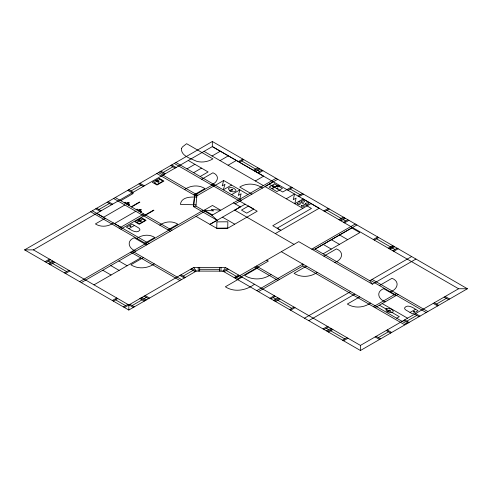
<?xml version="1.0" encoding="UTF-8"?>
<svg xmlns="http://www.w3.org/2000/svg" width="492" height="492" viewBox="0 0 492 492"><rect width="100%" height="100%" fill="white"/><g stroke="black" fill="none" stroke-linecap="round" stroke-linejoin="round"><path stroke-width="0.74" d="M198.196 271.092L198.221 267.488M221.006 271.141L221.025 267.537M199.66 271.092L199.684 267.494M219.543 271.141L219.567 267.537M213.626 184.26L194.574 195.256L193.534 206.628L217.132 220.25L209.887 224.364L196.05 216.375M217.132 220.25L211.917 215.33L195.927 206.099L196.862 195.847L194.574 195.256M194.629 195.33L193.534 206.628L195.927 206.099M294.776 203.713L296.116 198.042L293.312 199.66L294.499 194.032L286.252 198.793M239.684 199.303L241.123 193.799L238.312 195.422L239.912 189.875L231.621 194.648M247.956 194.525L223.663 180.496L222.206 185.896L224.992 184.291L223.288 189.832L231.56 185.053M222.962 271.147L225.557 267.55L360.427 345.415L360.427 350.513L467.4 288.749L212.335 141.487L24.6 249.875L128.812 310.04L196.283 271.086L222.962 271.147L360.427 350.513M98.917 209.518L109.378 203.479M130.977 191.007L141.142 185.14M163.147 172.434L172.932 166.788M24.6 249.875L33.425 249.875L212.335 146.585L458.575 288.749L467.4 288.749M120.749 200.705L133.221 193.504L127.735 190.33M124.353 202.704L125.196 202.218L127.194 203.374M125.651 202.483L124.808 202.968L125.663 202.489M126.352 203.86C128.449 201.376 131.106 202.753 126.721 204.075M186.972 168.867L194.887 164.297M124.857 204.986L103.529 217.298L96.69 213.35M212.058 155.995L220.336 151.216M105.239 218.257L95.405 223.934C100.928 227.47 108.203 226.72 113.418 222.974M128.271 204.967L129.107 204.481M128.707 205.219L129.55 204.733L127.563 203.59M131.241 206.763L139.519 201.984L139.863 202.181L131.585 206.96M193.59 172.686L201.499 168.123M45.03 261.676L49.446 259.124M220.072 160.62L228.343 155.841M136.345 209.629L137.188 209.143L139.187 210.299M46.07 262.273L50.479 259.721M136.801 209.887L137.655 209.414M135.78 211.289L114.445 223.602L120.78 227.261M138.344 210.785C140.361 208.344 143.154 209.623 138.713 210.994M48.296 263.558L52.712 261.012M200.207 176.505L208.116 171.942L188.27 160.478M49.329 264.155L53.745 261.609M140.263 211.886L141.099 211.4M140.7 212.144L141.542 211.658L139.556 210.508M50.362 264.751L54.778 262.205M201.683 179.279L212.925 172.784C220.422 175.749 217.581 182.723 211.271 184.808M184.574 189.525C190.484 185.33 198.694 184.598 204.912 188.571L193.916 194.918M228.079 165.244L236.357 160.466M119.156 228.202L143.769 213.989M145.312 214.887L153.584 210.109L153.935 210.305L145.657 215.084M120.811 229.155L145.423 214.949M238.337 161.597L242.747 159.051M239.37 162.194L243.78 159.648M140.281 221.332L141.106 220.853M128.922 228.639C131.733 230.576 137.471 233.94 139.968 229.887L139.519 228.712L138.535 227.839L131.954 224.02L126.444 227.206L128.922 228.639L134.439 225.453M215.391 185.275L223.663 180.496M64.464 272.894L68.874 270.342M65.498 273.49L69.913 270.944M253.466 170.33L257.876 167.784M136.887 238.442C142.059 234.727 149.279 233.971 154.759 237.482L144.999 243.122M159.795 225.158C165.023 221.412 172.305 220.656 177.833 224.204L167.987 229.887M254.499 170.927L258.909 168.381M255.532 171.523L259.942 168.977M257.494 172.655L261.904 170.109M258.528 173.252L262.937 170.706M79.655 281.664L203.233 210.318M204.272 210.189L212.47 205.459L220.742 210.232L211.173 209.438L213.694 210.896L204.272 210.189L212.55 214.967M255.323 180.97L263.607 176.185L212.323 146.591L212.335 141.487M81.309 282.617L204.887 211.271M211.917 215.33L276.073 178.288M93.978 284.868L140.712 257.906M273.269 181.769L265.016 186.536L302.838 208.356M235.127 203.842L277.728 179.248M143.4 257.556L130.878 264.782C138.012 269.327 147.446 268.614 154.273 263.829M240.336 206.849L209.955 224.401L216.671 228.276L227.784 228.214L257.224 211.222L239.825 201.148M234.745 210.176L245.096 204.198M291.332 187.095L282.734 192.009L269.13 184.156M287.949 190.244L292.365 187.692M112.311 300.514L116.721 297.967M113.345 301.11L117.76 298.564M298.041 196.068L302.451 193.516M299.075 196.665L303.484 194.112M294.788 203.719L303.103 198.971M123.418 306.928L127.828 304.382M124.451 307.525L193.707 267.476L225.557 267.55M132.163 305.557L142.053 299.849M144.162 298.632L146.296 297.396M183.141 276.129L193.03 270.416M311.098 203.583L272.765 225.717L280.852 230.385L277.156 228.233L311.442 208.442L299.031 201.271M275.305 233.589L319.185 208.251L303.035 198.959M323.791 210.933L328.201 208.387M324.825 211.529L329.24 208.983M223.03 271.184L227.445 268.638M224.063 271.781L228.479 269.235M234.167 277.617L238.583 275.065M235.207 278.214L239.616 275.668M235.293 278.263L298.749 241.633L372.389 284.179L415.937 259.038M338.939 219.678L343.348 217.132M236.947 279.222L268.331 261.104L266.676 260.145M339.972 220.275L344.382 217.728M258.663 267.365L244.659 275.452C252.685 280.551 263.3 279.85 271.018 274.493M242.119 277.107L225.354 286.787C234.42 292.703 246.185 290.458 254.469 284.241M341.005 220.871L345.415 218.325M343.471 222.298L347.881 219.746M344.505 222.894L348.914 220.342M355.261 224.008L311.713 249.149L315.028 249.149L351.768 227.956L359.83 232.611L323.103 253.817M356.915 224.961L315.028 249.149L369.75 280.748L372.389 284.179M256.769 290.661L302.857 264.056L406.515 323.902M258.423 291.621L302.857 265.963L404.861 324.855M306.479 266.147L294.05 273.324C301.129 277.839 310.489 277.119 317.26 272.371M323.859 256.16L336.448 248.891C344.806 252.181 341.965 260.071 334.794 262.476M269.911 298.25L274.321 295.704M373.256 239.493L377.665 236.941M270.944 298.847L275.354 296.301M374.289 240.09L378.699 237.538M273.527 300.341L277.943 297.795M274.548 300.932L278.976 298.386M275.588 301.528L279.997 298.982M388.293 248.171L392.708 245.625M389.19 248.694L393.6 246.141M389.326 248.774L393.741 246.221M390.224 249.29L394.639 246.744M289.61 309.628L294.025 307.076M392.721 250.729L397.136 248.183M290.643 310.218L295.059 307.672M393.76 251.326L398.169 248.78M304.48 318.213L350.568 291.602M369.75 280.748L411.644 256.56M308.755 320.679L354.843 294.068M359.726 296.891L347.334 304.044C354.394 308.539 363.717 307.82 370.464 303.084M379.443 285.545L392.007 278.294C400.347 281.572 397.511 289.45 390.353 291.848M323.047 328.927L327.463 326.381M324.08 329.529L328.496 326.977M326.417 330.876L330.827 328.324M327.451 331.473L331.866 328.927M328.484 332.069L332.899 329.523M373.446 306.719L396.435 293.447M375.101 307.678L398.089 294.407M342.549 340.187L346.958 337.641M343.576 340.784L347.992 338.238M396.675 318.201L399.319 316.676L379.424 305.188M410.033 312.445L415.543 309.265L418.022 310.692L412.511 313.878L405.931 310.058L404.947 309.185L404.498 308.01C406.995 303.958 412.733 307.322 415.543 309.265M360.427 345.415L458.575 288.749M378.366 337.604L388.44 331.786M406.847 321.159L416.767 315.433M436.466 304.062L446.379 298.337M199.672 269.296L219.555 269.339M196.037 204.85L180.398 204.371C181.363 196.818 190.89 196.794 196.738 197.169M272.98 186.388L273.595 186.197L272.882 186.333M277.008 188.713L277.623 188.522L276.91 188.657M141.044 220.822L140.079 220.92L140.245 221.48L141.327 221.148L139.174 219.739L138.35 220.219C139.39 222.409 142.262 220.582 140.318 221.283M241.572 160.921L255.668 169.057M257.74 170.25L259.696 171.382M290.157 188.971L300.243 194.789M327.032 210.256L341.141 218.405M343.213 219.598L345.673 221.019M376.497 238.817L390.5 246.898M392.432 248.017L394.928 249.456M204.051 151.37L263.386 185.613M262.513 188.03C255.871 183.368 246.689 182.643 239.745 187.077L251.953 194.125M339.597 234.985L347.653 239.641M445.205 296.467L449.62 299.013M444.171 297.063L448.587 299.61M331.411 239.715L339.468 244.364M434.258 302.789L438.667 305.335M433.218 303.386L437.634 305.938M323.226 244.438L331.288 249.087M175.939 162.501L241.338 200.256M212.04 185.177L239.752 201.173M174.285 163.455L211.972 185.213L215.281 185.213L196.191 196.234L156.856 173.522M372.093 279.394L427.849 311.584M171.763 164.912L176.173 167.458M370.439 280.348L426.195 312.543M170.73 165.509L175.14 168.061M395.857 295.692L383.68 288.663C375.587 291.854 378.428 299.462 385.334 301.768M233.472 202.888L240.422 206.898M415.592 313.564L420.008 316.11M234.666 210.127L293.988 244.376M414.559 314.16L418.975 316.707M160.945 171.161L165.355 173.707M159.906 171.757L164.322 174.303M158.51 172.563L197.845 195.281M382.216 303.57L407.554 318.195M404.639 319.886L409.055 322.432M403.606 320.483L408.022 323.035M222.47 217.187L234.758 224.186M281.326 251.689L302.795 264.087M139.974 183.27L144.384 185.816M138.935 183.867L143.35 186.413M387.272 329.917L391.681 332.463M386.238 330.513L390.648 333.059M128.775 189.734L133.184 192.28M256.418 266.067L279.548 279.419M376.159 336.331L380.568 338.883M254.764 267.021L277.894 280.378M375.125 336.928L379.535 339.48M127.453 203.221L127.828 203.436M139.445 210.145L139.82 210.361M115.263 197.532L171.972 230.274M113.609 198.491L170.318 231.234M108.203 201.609L112.619 204.155M226.271 270.508L236.375 276.344M273.152 297.574L275.735 299.068M277.789 300.255L291.817 308.349M326.288 328.25L328.619 329.597M330.692 330.796L344.751 338.914M107.17 202.206L111.586 204.752M96.715 208.245L101.124 210.791M95.682 208.842L100.091 211.388M92.305 210.791L149.014 243.528M191.855 268.546L196.271 271.092L193.707 267.476M190.822 269.142L195.238 271.695M90.651 211.745L147.36 244.487M146.567 244.942L134.193 237.796C125.977 241.037 128.812 248.774 135.847 251.129M180.939 274.856L185.349 277.402M179.9 275.452L184.315 277.998M132.41 251.209L181.566 279.585M130.755 252.162L179.906 280.538M118.855 260.969L127.133 265.748M110.817 265.612L119.095 270.391M102.766 270.243L111.057 275.028M145.128 295.526L149.537 298.072M144.095 296.123L148.504 298.675M141.954 297.359L146.37 299.905M140.878 297.98L145.331 300.501M139.845 298.576L144.261 301.122M129.962 304.284L134.371 306.83M128.922 304.88L133.338 307.426M33.425 249.875L128.861 304.978L128.812 310.04M48.271 261L50.504 262.285M52.57 263.478L66.672 271.615M115.552 299.837L125.626 305.655M302.857 264.056L302.857 265.963M216.898 221.874L216.757 228.276L227.716 228.196L227.864 221.794L216.898 221.874M390.107 310.507C389.08 311.418 388.705 309.222 390.107 310.507M389.873 310.477L389.252 310.286L389.873 310.477M231.695 189.451L232.765 189.943L231.695 189.451M232.55 189.74L231.923 189.555L232.55 189.74M181.493 148.436C180.705 155.995 191.007 158.565 196.511 161.247C202.021 162.889 208.042 161.776 212.931 158.879L186.628 143.695L182.52 146.856L181.493 148.436M297.463 203.368L297.697 204.285L298.908 204.611L299.905 204.408L300.471 203.706L299.499 202.87L297.463 203.368M301.584 200.988L301.817 201.905L303.029 202.23L304.025 202.028L304.591 201.326L303.619 200.496L301.584 200.988M301.455 205.674L301.688 206.585L302.9 206.911L303.896 206.708L304.462 206.013L303.49 205.176L301.455 205.674M305.575 203.294L305.809 204.211L307.02 204.537L308.232 204.211L308.582 203.633L307.611 202.796L305.575 203.294M158.688 181.776L157.907 181.776L158.688 181.776M158.984 181.776L158.301 182.169L157.618 181.776L158.301 181.382L158.984 181.776M273.89 186.197L273.208 186.591L272.525 186.197L273.208 185.804L273.89 186.197M277.918 188.522L277.236 188.922L276.553 188.522L277.236 188.128L277.918 188.522M386.195 308.712L385.937 309.929C387.339 312.076 390.562 313.195 392.917 312.156L393.176 310.932C391.78 308.785 388.557 307.666 386.195 308.712M228.866 187.975L228.595 189.205C229.948 191.357 233.995 192.993 235.92 190.939L235.871 190.183C234.481 188.012 231.228 186.923 228.866 187.975M128.006 202.47L129.168 203.098L128.031 202.464M139.999 209.395L141.161 210.023L140.023 209.389M159.236 178.332L152.329 182.317L157.016 185.023L163.922 181.038L159.236 178.332M156.653 180.269L155.829 180.748L157.76 181.862L158.584 181.388L156.653 180.269M159.998 179.432L154.242 182.76L157.176 184.451L162.932 181.13L159.998 179.432M141.745 217.845L134.919 221.787L139.23 224.272L146.056 220.33L141.745 217.845M142.514 218.946L136.825 222.23L139.414 223.725L145.103 220.441L142.514 218.946M130.669 225.957L129.79 226.461L130.208 226.701L131.087 226.197L130.669 225.957M230.705 190.103L229.5 190.798L230.33 191.271L231.529 190.576L230.705 190.103M274.616 183.885L269.093 187.071L271.695 188.571L277.217 185.386L274.616 183.885M277.593 185.619L272.076 188.805L276.879 191.579L282.402 188.393L277.593 185.619M278.878 185.478L276.947 186.591L277.777 187.071L279.708 185.951L278.878 185.478M248.466 206.062L241.474 210.096L246.75 213.147L253.737 209.106L248.466 206.062M388.047 310.827L386.86 311.51L387.69 311.99L388.871 311.307L388.047 310.827M414.258 311.196L413.378 311.7L413.797 311.94L414.676 311.436L414.258 311.196"/></g></svg>
